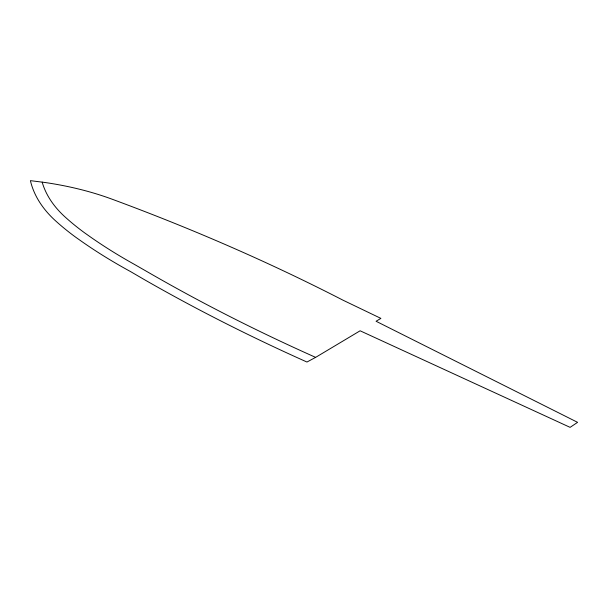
<?xml version="1.0" encoding="UTF-8"?>
<svg xmlns="http://www.w3.org/2000/svg" width="608" height="608" viewBox="0 0 608 608"><rect width="100%" height="100%" fill="white"/><g stroke="black" fill="none" stroke-linecap="round" stroke-linejoin="round"><path stroke-width="0.91" d="M315.582 357.398L360.118 330.79L570.099 427.356L577.6 422.34L376.071 321.26L380.889 318.387L343.064 300.215A2147.099 1234.597 -5.4 0 0 112.647 199.401A259.669 149.31 -5.4 0 0 45.053 182.506L30.4 180.644A190.532 109.554 -5.4 0 0 55.503 220.78A399.258 229.573 -5.4 0 0 75.825 237.302L82.635 242.106A677.639 389.644 -5.4 0 0 130.538 271.571L143.321 279.026A2067.99 1189.104 -5.4 0 0 306.972 362.034L315.582 357.398L314.344 356.79A2057.236 1182.925 -5.4 0 1 151.521 274.208L134.018 264.161A666.535 383.26 -5.4 0 1 91.436 237.675L84.77 232.963A387.615 222.878 -5.4 0 1 65.048 216.942A179.55 103.246 -5.4 0 1 42.788 184.186L42.218 182.119"/></g></svg>
